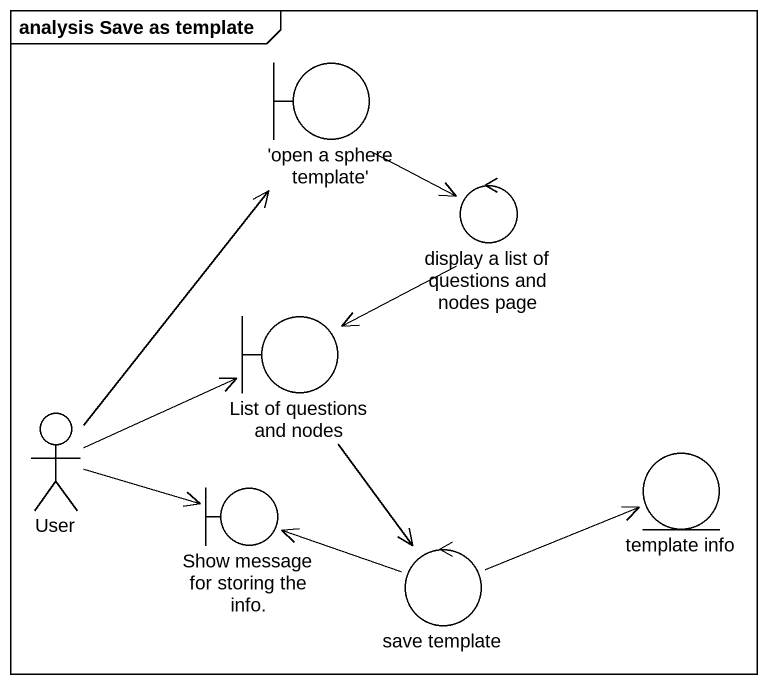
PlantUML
@startuml
mainframe analysis Save as template
boundary "'open a sphere template'" as open_a_sphere_template
control "display a list of questions and nodes page" as display_a_list_of_questions
boundary "List of questions and nodes" as List_of_questions_and_nodes
actor User
entity "template info" as template_info
boundary "Show message for storing the info." as Show_message_for_storing
control "save template" as save_template
open_a_sphere_template --> display_a_list_of_questions
display_a_list_of_questions --> List_of_questions_and_nodes
List_of_questions_and_nodes --> save_template
User -up-> open_a_sphere_template
User -right-> List_of_questions_and_nodes
User -right-> Show_message_for_storing
save_template -right-> template_info
save_template -left-> Show_message_for_storing
@enduml
